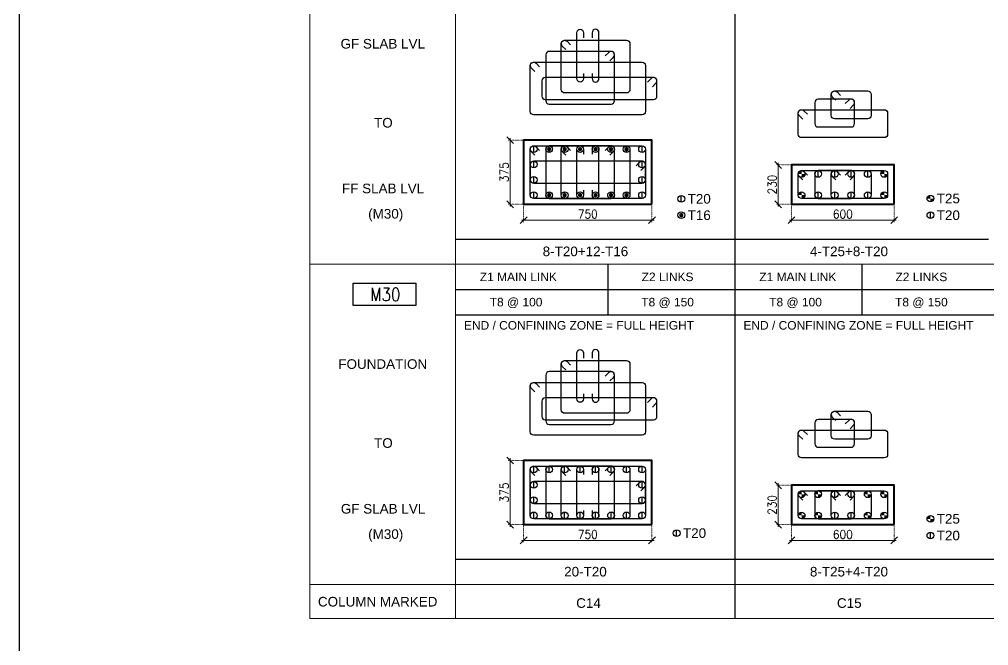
# Model space of a CAD drawing. Header units: millimetres. Extents: x 149548 to 2112824, y -1657616 to -1354760.
# Drawn here: x 1991051 to 2013708, y -1629065 to -1614415 of the extents above; entities that cross this region are included whole.
import ezdxf
from ezdxf.enums import TextEntityAlignment as Align

# ---------------------------------------------------------------- set-up
doc = ezdxf.new("R2010")
doc.units = ezdxf.units.MM
doc.header["$MEASUREMENT"] = 0
doc.header["$PDMODE"] = 98
doc.linetypes.add('DOT', pattern=[0.25, 0, -0.25])
for name, color, linetype in [('Columns', 90, 'Continuous'), ('S-TEXT', 7, 'Continuous'), ('s_hatch_25', 13, 'Continuous'), ('s_hatch_50', 43, 'Continuous'), ('s_rebar_link', 225, 'Continuous'), ('s_rebar_linkexp', 155, 'Continuous'), ('TEXT', 43, 'Continuous')]:
    doc.layers.add(name, color=color, linetype=linetype)
for name, color, linetype, lineweight in [('s-dm', 171, 'Continuous', 15), ('s_text', 20, 'Continuous', 9), ('TXT', 255, 'Continuous', 5)]:
    doc.layers.add(name, color=color, linetype=linetype, lineweight=lineweight)
doc.styles.add('ARIAL', font='arial.ttf')
doc.styles.add('RC-ROMANS-85', font='romans.shx', dxfattribs={"width": 0.85})
doc.styles.add('RS', font='romans.shx', dxfattribs={"width": 0.9})
doc.dimstyles.new('Maheboob', dxfattribs={"dimtxt": 100, "dimasz": 100, "dimexe": 0, "dimexo": 0, "dimgap": 50, "dimtad": 1, "dimdec": 0, "dimdsep": 46, "dimtxsty": 'RS', "dimblk": 'ME', "dimcen": 225, "dimdle": 25, "dimclrd": 256, "dimclre": 256, "dimclrt": 7, "dimadec": 1, "dimazin": 1, "dimtfac": 1, "dimtdec": 0, "dimtmove": 0, "dimatfit": 0, "dimldrblk": 'ME', "dimfxl": 1, "dimlwd": -1, "dimlwe": -1, "dimarcsym": 0})

# ---------------------------------------------------------------- blocks, each defined once
blk = doc.blocks.new('_Oblique')
at = {"color": 0, "linetype": 'ByBlock', "lineweight": -2}
blk.add_line((-0.5, -0.5), (0.5, 0.5), dxfattribs=at)
blk = doc.blocks.new('*D1067')
at = {"layer": 'Defpoints', "color": 0}
for p in [(2002525, -1624734), (2002837, -1624734), (2002837, -1626234)]:
    blk.add_point(p, dxfattribs=at)
at = {"layer": 's-dm', "linetype": 'DOT'}
for p, q in [((2002837, -1624734), (2002475, -1624734)), ((2002837, -1626234), (2002475, -1626234))]:
    blk.add_line(p, q, dxfattribs=at)
at = {"layer": 's-dm'}
blk.add_line((2002525, -1626284), (2002525, -1624684), dxfattribs=at)
at = {"layer": 's-dm', "xscale": 160, "yscale": 160, "zscale": 160}
for p, rotation in [((2002525, -1624734), 90), ((2002525, -1626234), 270)]:
    blk.add_blockref('_Oblique', p, dxfattribs=dict(at, rotation=rotation))
at = {"layer": 's-dm', "color": 7, "insert": (2002385, -1625484), "char_height": 200, "attachment_point": 5, "rotation": 90, "style": 'RS'}
blk.add_mtext('375', dxfattribs=at)
blk = doc.blocks.new('ME')
at = {"layer": 's-dm', "color": 2, "ltscale": 50}
for p, q in [((0, -1.04), (0, 1.04)), ((-1.04, 0), (1.04, 0))]:
    blk.add_line(p, q, dxfattribs=at)
blk.add_lwpolyline([(0.74, 0.74), (-0.74, -0.74)], dxfattribs=at)
blk = doc.blocks.new('*D1068')
at = {"layer": 'Defpoints', "color": 0}
for p in [(2002837, -1626234), (2005837, -1626234), (2002837, -1626604)]:
    blk.add_point(p, dxfattribs=at)
at = {"layer": 's-dm', "linetype": 'DOT'}
for p, q in [((2002837, -1626234), (2002837, -1626654)), ((2005837, -1626234), (2005837, -1626654))]:
    blk.add_line(p, q, dxfattribs=at)
at = {"layer": 's-dm'}
blk.add_line((2005887, -1626604), (2002787, -1626604), dxfattribs=at)
at = {"layer": 's-dm', "xscale": 160, "yscale": 160, "zscale": 160, "rotation": 180}
blk.add_blockref('_Oblique', (2002837, -1626604), dxfattribs=at)
at = {"layer": 's-dm', "xscale": 160, "yscale": 160, "zscale": 160}
blk.add_blockref('_Oblique', (2005837, -1626604), dxfattribs=at)
at = {"layer": 's-dm', "color": 7, "insert": (2004337, -1626464), "char_height": 200, "attachment_point": 5, "style": 'RS'}
blk.add_mtext('750', dxfattribs=at)
blk = doc.blocks.new('*D1069')
at = {"layer": 'Defpoints', "color": 0}
for p in [(2008788, -1625314), (2009100, -1625314), (2009100, -1626234)]:
    blk.add_point(p, dxfattribs=at)
at = {"layer": 's-dm', "linetype": 'DOT'}
for p, q in [((2009100, -1625314), (2008738, -1625314)), ((2009100, -1626234), (2008738, -1626234))]:
    blk.add_line(p, q, dxfattribs=at)
at = {"layer": 's-dm'}
blk.add_line((2008788, -1626284), (2008788, -1625264), dxfattribs=at)
at = {"layer": 's-dm', "xscale": 160, "yscale": 160, "zscale": 160}
for p, rotation in [((2008788, -1625314), 90), ((2008788, -1626234), 270)]:
    blk.add_blockref('_Oblique', p, dxfattribs=dict(at, rotation=rotation))
at = {"layer": 's-dm', "color": 7, "insert": (2008648, -1625774), "char_height": 200, "attachment_point": 5, "rotation": 90, "style": 'RS'}
blk.add_mtext('230', dxfattribs=at)
blk = doc.blocks.new('*D1070')
at = {"layer": 'Defpoints', "color": 0}
for p in [(2009100, -1626234), (2011500, -1626234), (2009100, -1626604)]:
    blk.add_point(p, dxfattribs=at)
at = {"layer": 's-dm', "linetype": 'DOT'}
for p, q in [((2009100, -1626234), (2009100, -1626654)), ((2011500, -1626234), (2011500, -1626654))]:
    blk.add_line(p, q, dxfattribs=at)
at = {"layer": 's-dm'}
blk.add_line((2011550, -1626604), (2009050, -1626604), dxfattribs=at)
at = {"layer": 's-dm', "xscale": 160, "yscale": 160, "zscale": 160, "rotation": 180}
blk.add_blockref('_Oblique', (2009100, -1626604), dxfattribs=at)
at = {"layer": 's-dm', "xscale": 160, "yscale": 160, "zscale": 160}
blk.add_blockref('_Oblique', (2011500, -1626604), dxfattribs=at)
at = {"layer": 's-dm', "color": 7, "insert": (2010300, -1626464), "char_height": 200, "attachment_point": 5, "style": 'RS'}
blk.add_mtext('600', dxfattribs=at)
blk = doc.blocks.new('*D1080')
at = {"layer": 'Defpoints', "color": 0}
for p in [(2008788, -1617821), (2009100, -1617821), (2009100, -1618741)]:
    blk.add_point(p, dxfattribs=at)
at = {"layer": 's-dm', "linetype": 'DOT'}
for p, q in [((2009100, -1617821), (2008738, -1617821)), ((2009100, -1618741), (2008738, -1618741))]:
    blk.add_line(p, q, dxfattribs=at)
at = {"layer": 's-dm'}
blk.add_line((2008788, -1618791), (2008788, -1617771), dxfattribs=at)
at = {"layer": 's-dm', "xscale": 160, "yscale": 160, "zscale": 160}
for p, rotation in [((2008788, -1617821), 90), ((2008788, -1618741), 270)]:
    blk.add_blockref('_Oblique', p, dxfattribs=dict(at, rotation=rotation))
at = {"layer": 's-dm', "color": 7, "insert": (2008648, -1618281), "char_height": 200, "attachment_point": 5, "rotation": 90, "style": 'RS'}
blk.add_mtext('230', dxfattribs=at)
blk = doc.blocks.new('*D1081')
at = {"layer": 'Defpoints', "color": 0}
for p in [(2009100, -1618741), (2011500, -1618741), (2009100, -1619111)]:
    blk.add_point(p, dxfattribs=at)
at = {"layer": 's-dm', "linetype": 'DOT'}
for p, q in [((2009100, -1618741), (2009100, -1619161)), ((2011500, -1618741), (2011500, -1619161))]:
    blk.add_line(p, q, dxfattribs=at)
at = {"layer": 's-dm'}
blk.add_line((2011550, -1619111), (2009050, -1619111), dxfattribs=at)
at = {"layer": 's-dm', "xscale": 160, "yscale": 160, "zscale": 160, "rotation": 180}
blk.add_blockref('_Oblique', (2009100, -1619111), dxfattribs=at)
at = {"layer": 's-dm', "xscale": 160, "yscale": 160, "zscale": 160}
blk.add_blockref('_Oblique', (2011500, -1619111), dxfattribs=at)
at = {"layer": 's-dm', "color": 7, "insert": (2010300, -1618971), "char_height": 200, "attachment_point": 5, "style": 'RS'}
blk.add_mtext('600', dxfattribs=at)
blk = doc.blocks.new('*D1084')
at = {"layer": 'Defpoints', "color": 0}
for p in [(2002525, -1617241), (2002837, -1617241), (2002837, -1618741)]:
    blk.add_point(p, dxfattribs=at)
at = {"layer": 's-dm', "linetype": 'DOT'}
for p, q in [((2002837, -1617241), (2002475, -1617241)), ((2002837, -1618741), (2002475, -1618741))]:
    blk.add_line(p, q, dxfattribs=at)
at = {"layer": 's-dm'}
blk.add_line((2002525, -1618791), (2002525, -1617191), dxfattribs=at)
at = {"layer": 's-dm', "xscale": 160, "yscale": 160, "zscale": 160}
for p, rotation in [((2002525, -1617241), 90), ((2002525, -1618741), 270)]:
    blk.add_blockref('_Oblique', p, dxfattribs=dict(at, rotation=rotation))
at = {"layer": 's-dm', "color": 7, "insert": (2002385, -1617991), "char_height": 200, "attachment_point": 5, "rotation": 90, "style": 'RS'}
blk.add_mtext('375', dxfattribs=at)
blk = doc.blocks.new('*D1085')
at = {"layer": 'Defpoints', "color": 0}
for p in [(2002837, -1618741), (2005837, -1618741), (2002837, -1619111)]:
    blk.add_point(p, dxfattribs=at)
at = {"layer": 's-dm', "linetype": 'DOT'}
for p, q in [((2002837, -1618741), (2002837, -1619161)), ((2005837, -1618741), (2005837, -1619161))]:
    blk.add_line(p, q, dxfattribs=at)
at = {"layer": 's-dm'}
blk.add_line((2005887, -1619111), (2002787, -1619111), dxfattribs=at)
at = {"layer": 's-dm', "xscale": 160, "yscale": 160, "zscale": 160, "rotation": 180}
blk.add_blockref('_Oblique', (2002837, -1619111), dxfattribs=at)
at = {"layer": 's-dm', "xscale": 160, "yscale": 160, "zscale": 160}
blk.add_blockref('_Oblique', (2005837, -1619111), dxfattribs=at)
at = {"layer": 's-dm', "color": 7, "insert": (2004337, -1618971), "char_height": 200, "attachment_point": 5, "style": 'RS'}
blk.add_mtext('750', dxfattribs=at)

msp = doc.modelspace()

# ---------------------------------------------------------------- hatches: boundary and pattern name
at = {"layer": 's_rebar_link'}
h = msp.add_hatch(color=256, dxfattribs=at)
edge = h.paths.add_edge_path(flags=0)
edge.add_line((2009257.7, -1618031.9), (2009336.5, -1618031.9))
edge.add_line((2009336.5, -1618031.9), (2009336.5, -1617953.2))
edge.add_arc((2009336.5, -1618031.9), 78.7, 90, 180)
edge = h.paths.add_edge_path(flags=0)
edge.add_line((2009415.2, -1618031.9), (2009336.5, -1618031.9))
edge.add_line((2009336.5, -1618031.9), (2009336.5, -1618110.6))
edge.add_arc((2009336.5, -1618031.9), 78.7, 270, 360)
h = msp.add_hatch(color=256, dxfattribs=at)
edge = h.paths.add_edge_path(flags=0)
edge.add_line((2011190.4, -1618031.9), (2011269.2, -1618031.9))
edge.add_line((2011269.2, -1618031.9), (2011269.2, -1617953.2))
edge.add_arc((2011269.2, -1618031.9), 78.7, 90, 180)
edge = h.paths.add_edge_path(flags=0)
edge.add_line((2011347.9, -1618031.9), (2011269.2, -1618031.9))
edge.add_line((2011269.2, -1618031.9), (2011269.2, -1618110.6))
edge.add_arc((2011269.2, -1618031.9), 78.7, 270, 360)
h = msp.add_hatch(color=256, dxfattribs=at)
edge = h.paths.add_edge_path(flags=0)
edge.add_line((2009257.7, -1618526.9), (2009336.5, -1618526.9))
edge.add_line((2009336.5, -1618526.9), (2009336.5, -1618448.1))
edge.add_arc((2009336.5, -1618526.9), 78.7, 90, 180)
edge = h.paths.add_edge_path(flags=0)
edge.add_line((2009415.2, -1618526.9), (2009336.5, -1618526.9))
edge.add_line((2009336.5, -1618526.9), (2009336.5, -1618605.6))
edge.add_arc((2009336.5, -1618526.9), 78.7, 270, 360)
h = msp.add_hatch(color=256, dxfattribs=at)
edge = h.paths.add_edge_path(flags=0)
edge.add_line((2011190.4, -1618526.9), (2011269.2, -1618526.9))
edge.add_line((2011269.2, -1618526.9), (2011269.2, -1618448.1))
edge.add_arc((2011269.2, -1618526.9), 78.7, 90, 180)
edge = h.paths.add_edge_path(flags=0)
edge.add_line((2011347.9, -1618526.9), (2011269.2, -1618526.9))
edge.add_line((2011269.2, -1618526.9), (2011269.2, -1618605.6))
edge.add_arc((2011269.2, -1618526.9), 78.7, 270, 360)
h = msp.add_hatch(color=256, dxfattribs=at)
edge = h.paths.add_edge_path(flags=0)
edge.add_line((2012269.1, -1618606.7), (2012347.8, -1618606.7))
edge.add_line((2012347.8, -1618606.7), (2012347.8, -1618528))
edge.add_arc((2012347.8, -1618606.7), 78.7, 90, 180)
edge = h.paths.add_edge_path(flags=0)
edge.add_line((2012426.6, -1618606.7), (2012347.8, -1618606.7))
edge.add_line((2012347.8, -1618606.7), (2012347.8, -1618685.5))
edge.add_arc((2012347.8, -1618606.7), 78.7, 270, 360)
h = msp.add_hatch(color=256, dxfattribs=at)
edge = h.paths.add_edge_path(flags=0)
edge.add_line((2009257.7, -1625524.8), (2009336.5, -1625524.8))
edge.add_line((2009336.5, -1625524.8), (2009336.5, -1625446.1))
edge.add_arc((2009336.5, -1625524.8), 78.7, 90, 180)
edge = h.paths.add_edge_path(flags=0)
edge.add_line((2009415.2, -1625524.8), (2009336.5, -1625524.8))
edge.add_line((2009336.5, -1625524.8), (2009336.5, -1625603.6))
edge.add_arc((2009336.5, -1625524.8), 78.7, 270, 360)
h = msp.add_hatch(color=256, dxfattribs=at)
edge = h.paths.add_edge_path(flags=0)
edge.add_line((2009644.3, -1625524.8), (2009723, -1625524.8))
edge.add_line((2009723, -1625524.8), (2009723, -1625446.1))
edge.add_arc((2009723, -1625524.8), 78.7, 90, 180)
edge = h.paths.add_edge_path(flags=0)
edge.add_line((2009801.8, -1625524.8), (2009723, -1625524.8))
edge.add_line((2009723, -1625524.8), (2009723, -1625603.6))
edge.add_arc((2009723, -1625524.8), 78.7, 270, 360)
h = msp.add_hatch(color=256, dxfattribs=at)
edge = h.paths.add_edge_path(flags=0)
edge.add_line((2010803.9, -1625524.8), (2010882.6, -1625524.8))
edge.add_line((2010882.6, -1625524.8), (2010882.6, -1625446.1))
edge.add_arc((2010882.6, -1625524.8), 78.7, 90, 180)
edge = h.paths.add_edge_path(flags=0)
edge.add_line((2010961.4, -1625524.8), (2010882.6, -1625524.8))
edge.add_line((2010882.6, -1625524.8), (2010882.6, -1625603.6))
edge.add_arc((2010882.6, -1625524.8), 78.7, 270, 360)
h = msp.add_hatch(color=256, dxfattribs=at)
edge = h.paths.add_edge_path(flags=0)
edge.add_line((2011190.4, -1625524.8), (2011269.2, -1625524.8))
edge.add_line((2011269.2, -1625524.8), (2011269.2, -1625446.1))
edge.add_arc((2011269.2, -1625524.8), 78.7, 90, 180)
edge = h.paths.add_edge_path(flags=0)
edge.add_line((2011347.9, -1625524.8), (2011269.2, -1625524.8))
edge.add_line((2011269.2, -1625524.8), (2011269.2, -1625603.6))
edge.add_arc((2011269.2, -1625524.8), 78.7, 270, 360)
h = msp.add_hatch(color=256, dxfattribs=at)
edge = h.paths.add_edge_path(flags=0)
edge.add_line((2009257.7, -1626019.8), (2009336.5, -1626019.8))
edge.add_line((2009336.5, -1626019.8), (2009336.5, -1625941.1))
edge.add_arc((2009336.5, -1626019.8), 78.7, 90, 180)
edge = h.paths.add_edge_path(flags=0)
edge.add_line((2009415.2, -1626019.8), (2009336.5, -1626019.8))
edge.add_line((2009336.5, -1626019.8), (2009336.5, -1626098.5))
edge.add_arc((2009336.5, -1626019.8), 78.7, 270, 360)
h = msp.add_hatch(color=256, dxfattribs=at)
edge = h.paths.add_edge_path(flags=0)
edge.add_line((2009644.3, -1626019.8), (2009723, -1626019.8))
edge.add_line((2009723, -1626019.8), (2009723, -1625941.1))
edge.add_arc((2009723, -1626019.8), 78.7, 90, 180)
edge = h.paths.add_edge_path(flags=0)
edge.add_line((2009801.8, -1626019.8), (2009723, -1626019.8))
edge.add_line((2009723, -1626019.8), (2009723, -1626098.5))
edge.add_arc((2009723, -1626019.8), 78.7, 270, 360)
h = msp.add_hatch(color=256, dxfattribs=at)
edge = h.paths.add_edge_path(flags=0)
edge.add_line((2010803.9, -1626019.8), (2010882.6, -1626019.8))
edge.add_line((2010882.6, -1626019.8), (2010882.6, -1625941.1))
edge.add_arc((2010882.6, -1626019.8), 78.7, 90, 180)
edge = h.paths.add_edge_path(flags=0)
edge.add_line((2010961.4, -1626019.8), (2010882.6, -1626019.8))
edge.add_line((2010882.6, -1626019.8), (2010882.6, -1626098.5))
edge.add_arc((2010882.6, -1626019.8), 78.7, 270, 360)
h = msp.add_hatch(color=256, dxfattribs=at)
edge = h.paths.add_edge_path(flags=0)
edge.add_line((2011190.4, -1626019.8), (2011269.2, -1626019.8))
edge.add_line((2011269.2, -1626019.8), (2011269.2, -1625941.1))
edge.add_arc((2011269.2, -1626019.8), 78.7, 90, 180)
edge = h.paths.add_edge_path(flags=0)
edge.add_line((2011347.9, -1626019.8), (2011269.2, -1626019.8))
edge.add_line((2011269.2, -1626019.8), (2011269.2, -1626098.5))
edge.add_arc((2011269.2, -1626019.8), 78.7, 270, 360)
h = msp.add_hatch(color=256, dxfattribs=at)
edge = h.paths.add_edge_path(flags=0)
edge.add_line((2012269.1, -1626099.7), (2012347.8, -1626099.7))
edge.add_line((2012347.8, -1626099.7), (2012347.8, -1626020.9))
edge.add_arc((2012347.8, -1626099.7), 78.7, 90, 180)
edge = h.paths.add_edge_path(flags=0)
edge.add_line((2012426.6, -1626099.7), (2012347.8, -1626099.7))
edge.add_line((2012347.8, -1626099.7), (2012347.8, -1626178.4))
edge.add_arc((2012347.8, -1626099.7), 78.7, 270, 360)

# ---------------------------------------------------------------- linework, layer by layer
at = {"lineweight": -3}
msp.add_lwpolyline([(2112824, -1657616.5), (1991050.7, -1657616.5), (1991050.7, -1577510.7), (2112824, -1577510.7)], close=True, dxfattribs=at)
at = {"layer": 'Columns', "lineweight": 40}
for points in [[(2005837.4, -1618741.3), (2005837.4, -1617241.3), (2002837.4, -1617241.3), (2002837.4, -1618741.3)], [(2011500.3, -1618741.3), (2011500.3, -1617821.3), (2009100.3, -1617821.3), (2009100.3, -1618741.3)], [(2005837.4, -1626234.2), (2005837.4, -1624734.2), (2002837.4, -1624734.2), (2002837.4, -1626234.2)], [(2011500.3, -1626234.3), (2011500.3, -1625314.3), (2009100.3, -1625314.3), (2009100.3, -1626234.3)]]:
    msp.add_lwpolyline(points, close=True, dxfattribs=at)
at = {"layer": 'S-TEXT', "color": 1}
msp.add_lwpolyline([(1998853.8, -1620589.3), (2000316.7, -1620589.3), (2000316.7, -1621110.3), (1998853.8, -1621110.3)], close=True, dxfattribs=at)
at = {"layer": 's_hatch_25'}
msp.add_line((2007775, -1605158.1), (2007775, -1628432.2), dxfattribs=at)
at = {"layer": 's_hatch_50'}
for p, q in [((2001242.1, -1619553.8), (2013707.9, -1619553.7)), ((2001242.1, -1619553.8), (2013707.9, -1619553.7)), ((2001242.1, -1627046.7), (2043372.5, -1627046.6)), ((2001242.1, -1627046.7), (2043372.5, -1627046.7))]:
    msp.add_line(p, q, dxfattribs=at)
at = {"layer": 's_rebar_link'}
for p, q in [((2003073.6, -1617530.6), (2003073.6, -1617373.1)), ((2003435.4, -1617530.6), (2003435.4, -1617373.1)), ((2003797.2, -1617530.6), (2003797.2, -1617373.1)), ((2004882.6, -1617530.6), (2004882.6, -1617373.1)), ((2005244.5, -1617530.6), (2005244.5, -1617373.1)), ((2005606.3, -1617530.6), (2005606.3, -1617373.1)), ((2003073.6, -1617888.9), (2003073.6, -1617731.4)), ((2005606.3, -1617888.9), (2005606.3, -1617731.4)), ((2009723, -1618110.6), (2009723, -1617953.2)), ((2010109.6, -1618110.6), (2010109.6, -1617953.2)), ((2010496.1, -1618110.6), (2010496.1, -1617953.2)), ((2010882.7, -1618110.6), (2010882.7, -1617953.2)), ((2003073.6, -1618247.2), (2003073.6, -1618089.8)), ((2005606.3, -1618247.2), (2005606.3, -1618089.8)), ((2003073.6, -1618605.5), (2003073.6, -1618448.1)), ((2003435.4, -1618605.5), (2003435.4, -1618448.1)), ((2003797.2, -1618605.5), (2003797.2, -1618448.1)), ((2004882.6, -1618605.5), (2004882.6, -1618448.1)), ((2005244.5, -1618605.5), (2005244.5, -1618448.1)), ((2005606.3, -1618605.5), (2005606.3, -1618448.1)), ((2006524, -1618691.5), (2006524, -1618534)), ((2009723, -1618605.6), (2009723, -1618448.1)), ((2010109.6, -1618605.6), (2010109.6, -1618448.1)), ((2010496.1, -1618605.6), (2010496.1, -1618448.1)), ((2010882.7, -1618605.6), (2010882.7, -1618448.1)), ((2012347.8, -1619074.9), (2012347.8, -1618917.5)), ((2003073.6, -1625023.5), (2003073.6, -1624866.1)), ((2003435.4, -1625023.5), (2003435.4, -1624866.1)), ((2003797.2, -1625023.5), (2003797.2, -1624866.1)), ((2004159, -1625023.5), (2004159, -1624866.1)), ((2004520.8, -1625023.5), (2004520.8, -1624866.1)), ((2004882.6, -1625023.5), (2004882.6, -1624866.1)), ((2005244.5, -1625023.5), (2005244.5, -1624866.1)), ((2005606.3, -1625023.5), (2005606.3, -1624866.1)), ((2003073.6, -1625381.8), (2003073.6, -1625224.4)), ((2005606.3, -1625381.8), (2005606.3, -1625224.4)), ((2003073.6, -1625740.2), (2003073.6, -1625582.7)), ((2005606.3, -1625740.2), (2005606.3, -1625582.7)), ((2010109.6, -1625603.6), (2010109.6, -1625446.1)), ((2010496.1, -1625603.6), (2010496.1, -1625446.1)), ((2003073.6, -1626098.5), (2003073.6, -1625941)), ((2003435.4, -1626098.5), (2003435.4, -1625941)), ((2003797.2, -1626098.5), (2003797.2, -1625941)), ((2004159, -1626098.5), (2004159, -1625941)), ((2004520.8, -1626098.5), (2004520.8, -1625941)), ((2004882.6, -1626098.5), (2004882.6, -1625941)), ((2005244.5, -1626098.5), (2005244.5, -1625941)), ((2005606.3, -1626098.5), (2005606.3, -1625941)), ((2010109.6, -1626098.5), (2010109.6, -1625941.1)), ((2010496.1, -1626098.5), (2010496.1, -1625941.1)), ((2006414.9, -1626511.8), (2006414.9, -1626354.4)), ((2012347.8, -1626567.9), (2012347.8, -1626410.4))]:
    msp.add_line(p, q, dxfattribs=at)
for points in [[(2003101.4, -1617591), (2003017.9, -1617507.5, -0.668178), (2003073.6, -1617373.1), (2005606.3, -1617373.1, -0.4142136), (2005685, -1617451.9), (2005685, -1618526.8, -0.4142136), (2005606.3, -1618605.5), (2003073.6, -1618605.5, -0.4142136), (2002994.8, -1618526.8), (2002994.8, -1617451.9, -0.6681793), (2003129.2, -1617396.2), (2003212.7, -1617479.7)], [(2004854.8, -1617591), (2004938.3, -1617507.5, 0.668178), (2004882.6, -1617373.1), (2003435.4, -1617373.1, 0.4142136), (2003356.6, -1617451.9), (2003356.6, -1618526.8, 0.4142136), (2003435.4, -1618605.5), (2004882.6, -1618605.5, 0.4142136), (2004961.4, -1618526.8), (2004961.4, -1617451.9, 0.6681793), (2004827, -1617396.2), (2004743.5, -1617479.7)], [(2003825, -1617591), (2003741.5, -1617507.5, -0.668178), (2003797.2, -1617373.1), (2005244.5, -1617373.1, -0.4142136), (2005323.2, -1617451.9), (2005323.2, -1618526.8, -0.4142136), (2005244.5, -1618605.5), (2003797.2, -1618605.5, -0.4142136), (2003718.5, -1618526.8), (2003718.5, -1617451.9, -0.6681793), (2003852.9, -1617396.2), (2003936.4, -1617479.7)], [(2004237.7, -1618408.7), (2004237.7, -1618526.8, -1), (2004080.3, -1618526.8), (2004080.3, -1617451.9, -1), (2004237.7, -1617451.9), (2004237.7, -1617569.9)], [(2004442.1, -1618408.7), (2004442.1, -1618526.8, 1), (2004599.6, -1618526.8), (2004599.6, -1617451.9, 1), (2004442.1, -1617451.9), (2004442.1, -1617570)], [(2005578.4, -1617949.3), (2005661.9, -1617865.8, 0.668178), (2005606.3, -1617731.4), (2003073.6, -1617731.4, 0.4142136), (2002994.8, -1617810.2), (2002994.8, -1618168.5, 0.4142136), (2003073.6, -1618247.2), (2005606.3, -1618247.2, 0.4142136), (2005685, -1618168.5), (2005685, -1617810.2, 0.6681793), (2005550.6, -1617754.5), (2005467.1, -1617838)], [(2009364.3, -1618171.1), (2009280.8, -1618087.6, -0.668178), (2009336.5, -1617953.2), (2011269.2, -1617953.2, -0.4142136), (2011347.9, -1618031.9), (2011347.9, -1618526.9, -0.4142136), (2011269.2, -1618605.6), (2009336.5, -1618605.6, -0.4142136), (2009257.8, -1618526.9), (2009257.8, -1618031.9, -0.6681793), (2009392.2, -1617976.2), (2009475.7, -1618059.7)], [(2010468.3, -1618171.1), (2010551.8, -1618087.6, 0.668178), (2010496.1, -1617953.2), (2009723, -1617953.2, 0.4142136), (2009644.3, -1618031.9), (2009644.3, -1618526.9, 0.4142136), (2009723, -1618605.6), (2010496.1, -1618605.6, 0.4142136), (2010574.8, -1618526.9), (2010574.8, -1618031.9, 0.6681793), (2010440.4, -1617976.2), (2010356.9, -1618059.7)], [(2010137.4, -1618171.1), (2010053.9, -1618087.6, -0.668178), (2010109.6, -1617953.2), (2010882.7, -1617953.2, -0.4142136), (2010961.4, -1618031.9), (2010961.4, -1618526.9, -0.4142136), (2010882.7, -1618605.6), (2010109.6, -1618605.6, -0.4142136), (2010030.8, -1618526.9), (2010030.8, -1618031.9, -0.6681793), (2010165.2, -1617976.2), (2010248.7, -1618059.7)], [(2003101.4, -1625084), (2003017.9, -1625000.5, -0.668178), (2003073.6, -1624866.1), (2005606.3, -1624866.1, -0.4142136), (2005685, -1624944.8), (2005685, -1626019.7, -0.4142136), (2005606.3, -1626098.5), (2003073.6, -1626098.5, -0.4142136), (2002994.8, -1626019.7), (2002994.8, -1624944.8, -0.6681793), (2003129.2, -1624889.1), (2003212.7, -1624972.6)], [(2004854.8, -1625084), (2004938.3, -1625000.5, 0.668178), (2004882.6, -1624866.1), (2003435.4, -1624866.1, 0.4142136), (2003356.7, -1624944.8), (2003356.7, -1626019.7, 0.4142136), (2003435.4, -1626098.5), (2004882.6, -1626098.5, 0.4142136), (2004961.4, -1626019.7), (2004961.4, -1624944.8, 0.6681793), (2004827, -1624889.1), (2004743.5, -1624972.6)], [(2003825, -1625084), (2003741.5, -1625000.5, -0.668178), (2003797.2, -1624866.1), (2005244.5, -1624866.1, -0.4142136), (2005323.2, -1624944.8), (2005323.2, -1626019.7, -0.4142136), (2005244.5, -1626098.5), (2003797.2, -1626098.5, -0.4142136), (2003718.5, -1626019.7), (2003718.5, -1624944.8, -0.6681793), (2003852.9, -1624889.1), (2003936.4, -1624972.6)], [(2004237.7, -1625901.6), (2004237.7, -1626019.7, -1), (2004080.3, -1626019.7), (2004080.3, -1624944.8, -1), (2004237.7, -1624944.8), (2004237.7, -1625062.9)], [(2004442.1, -1625901.7), (2004442.1, -1626019.7, 1), (2004599.6, -1626019.7), (2004599.6, -1624944.8, 1), (2004442.1, -1624944.8), (2004442.1, -1625062.9)], [(2005578.4, -1625442.3), (2005661.9, -1625358.8, 0.668178), (2005606.3, -1625224.4), (2003073.6, -1625224.4, 0.4142136), (2002994.8, -1625303.1), (2002994.8, -1625661.4, 0.4142136), (2003073.6, -1625740.2), (2005606.3, -1625740.2, 0.4142136), (2005685, -1625661.4), (2005685, -1625303.1, 0.6681793), (2005550.6, -1625247.4), (2005467.1, -1625330.9)], [(2009364.3, -1625664), (2009280.8, -1625580.5, -0.668178), (2009336.5, -1625446.1), (2011269.2, -1625446.1, -0.4142136), (2011347.9, -1625524.8), (2011347.9, -1626019.8, -0.4142136), (2011269.2, -1626098.5), (2009336.5, -1626098.5, -0.4142136), (2009257.8, -1626019.8), (2009257.8, -1625524.8, -0.6681793), (2009392.2, -1625469.2), (2009475.7, -1625552.7)], [(2010468.3, -1625664), (2010551.8, -1625580.5, 0.668178), (2010496.1, -1625446.1), (2009723, -1625446.1, 0.4142136), (2009644.3, -1625524.8), (2009644.3, -1626019.8, 0.4142136), (2009723, -1626098.5), (2010496.1, -1626098.5, 0.4142136), (2010574.8, -1626019.8), (2010574.8, -1625524.8, 0.6681793), (2010440.4, -1625469.2), (2010356.9, -1625552.7)], [(2010137.4, -1625664), (2010053.9, -1625580.5, -0.668178), (2010109.6, -1625446.1), (2010882.7, -1625446.1, -0.4142136), (2010961.4, -1625524.8), (2010961.4, -1626019.8, -0.4142136), (2010882.7, -1626098.5), (2010109.6, -1626098.5, -0.4142136), (2010030.8, -1626019.8), (2010030.8, -1625524.8, -0.6681793), (2010165.2, -1625469.2), (2010248.7, -1625552.7)]]:
    msp.add_lwpolyline(points, format="xyb", dxfattribs=at)
for points in [[(2003460, -1617451.9, 49.2, 49.2, -1), (2003410.8, -1617451.9, 49.2, 49.2, -1)], [(2003821.8, -1617451.9, 49.2, 49.2, -1), (2003772.6, -1617451.9, 49.2, 49.2, -1)], [(2004183.6, -1617451.9, 49.2, 49.2, -1), (2004134.4, -1617451.9, 49.2, 49.2, -1)], [(2004545.4, -1617451.9, 49.2, 49.2, -1), (2004496.2, -1617451.9, 49.2, 49.2, -1)], [(2004907.2, -1617451.9, 49.2, 49.2, -1), (2004858, -1617451.9, 49.2, 49.2, -1)], [(2005269.1, -1617451.9, 49.2, 49.2, -1), (2005219.8, -1617451.9, 49.2, 49.2, -1)], [(2003460, -1618526.8, 49.2, 49.2, -1), (2003410.8, -1618526.8, 49.2, 49.2, -1)], [(2003821.8, -1618526.8, 49.2, 49.2, -1), (2003772.6, -1618526.8, 49.2, 49.2, -1)], [(2004183.6, -1618526.8, 49.2, 49.2, -1), (2004134.4, -1618526.8, 49.2, 49.2, -1)], [(2004545.4, -1618526.8, 49.2, 49.2, -1), (2004496.2, -1618526.8, 49.2, 49.2, -1)], [(2004907.2, -1618526.8, 49.2, 49.2, -1), (2004858, -1618526.8, 49.2, 49.2, -1)], [(2005269.1, -1618526.8, 49.2, 49.2, -1), (2005219.8, -1618526.8, 49.2, 49.2, -1)], [(2006548.6, -1618996.2, 49.2, 49.2, -1), (2006499.4, -1618996.2, 49.2, 49.2, -1)]]:
    msp.add_lwpolyline(points, format="xyseb", close=True, dxfattribs=at)
for centre in [(2003073.6, -1617451.9), (2003435.4, -1617451.9), (2003797.2, -1617451.9), (2004159, -1617451.9), (2004520.8, -1617451.9), (2004882.6, -1617451.9), (2005244.5, -1617451.9), (2005606.3, -1617451.9), (2003073.6, -1617810.2), (2005606.3, -1617810.2), (2009336.5, -1618031.9), (2009723, -1618031.9), (2010109.6, -1618031.9), (2010496.1, -1618031.9), (2010882.7, -1618031.9), (2011269.2, -1618031.9), (2003073.6, -1618168.5), (2005606.3, -1618168.5), (2003073.6, -1618526.8), (2003435.4, -1618526.8), (2003797.2, -1618526.8), (2004159, -1618526.8), (2004520.8, -1618526.8), (2004882.6, -1618526.8), (2005244.5, -1618526.8), (2005606.3, -1618526.8), (2006524, -1618612.7), (2009336.5, -1618526.9), (2009723, -1618526.9), (2010109.6, -1618526.9), (2010496.1, -1618526.9), (2010882.7, -1618526.9), (2011269.2, -1618526.9), (2012347.8, -1618606.7), (2006524, -1618996.2), (2012347.8, -1618996.2), (2003073.6, -1624944.8), (2003435.4, -1624944.8), (2003797.2, -1624944.8), (2004159, -1624944.8), (2004520.8, -1624944.8), (2004882.6, -1624944.8), (2005244.5, -1624944.8), (2005606.3, -1624944.8), (2003073.6, -1625303.1), (2005606.3, -1625303.1), (2003073.6, -1625661.4), (2005606.3, -1625661.4), (2009336.5, -1625524.8), (2009723, -1625524.8), (2010109.6, -1625524.8), (2010496.1, -1625524.8), (2010882.7, -1625524.8), (2011269.2, -1625524.8), (2003073.6, -1626019.7), (2003435.4, -1626019.7), (2003797.2, -1626019.7), (2004159, -1626019.7), (2004520.8, -1626019.7), (2004882.6, -1626019.7), (2005244.5, -1626019.7), (2005606.3, -1626019.7), (2009336.5, -1626019.8), (2009723, -1626019.8), (2010109.6, -1626019.8), (2010496.1, -1626019.8), (2010882.7, -1626019.8), (2011269.2, -1626019.8), (2012347.8, -1626099.7), (2006414.9, -1626433.1), (2012347.8, -1626489.2)]:
    msp.add_circle(centre, 78.7, dxfattribs=at)
at = {"layer": 's_rebar_linkexp'}
for points in [[(2004237.7, -1615683.7), (2004237.7, -1615801.8, -1), (2004080.3, -1615801.8), (2004080.3, -1614726.9, -1), (2004237.7, -1614726.9), (2004237.7, -1614845)], [(2004442.1, -1615683.8), (2004442.1, -1615801.9, 1), (2004599.6, -1615801.9), (2004599.6, -1614726.9, 1), (2004442.1, -1614726.9), (2004442.1, -1614845)], [(2003825, -1615122.6), (2003741.5, -1615039.1, -0.668178), (2003797.2, -1614904.7), (2005244.5, -1614904.7, -0.4142136), (2005323.2, -1614983.4), (2005323.2, -1616058.3, -0.4142136), (2005244.5, -1616137.1), (2003797.2, -1616137.1, -0.4142136), (2003718.5, -1616058.3), (2003718.5, -1614983.4, -0.6681793), (2003852.9, -1614927.7), (2003936.4, -1615011.2)], [(2004854.8, -1615381.6), (2004938.3, -1615298.1, 0.668178), (2004882.6, -1615163.7), (2003435.4, -1615163.7, 0.4142136), (2003356.6, -1615242.4), (2003356.6, -1616317.3, 0.4142136), (2003435.4, -1616396.1), (2004882.6, -1616396.1, 0.4142136), (2004961.4, -1616317.3), (2004961.4, -1615242.4, 0.6681793), (2004827, -1615186.7), (2004743.5, -1615270.2)], [(2003101.4, -1615635.6), (2003017.9, -1615552.1, -0.668178), (2003073.6, -1615417.7), (2005606.3, -1615417.7, -0.4142136), (2005685, -1615496.4), (2005685, -1616571.3, -0.4142136), (2005606.3, -1616650.1), (2003073.6, -1616650.1, -0.4142136), (2002994.8, -1616571.3), (2002994.8, -1615496.4, -0.6681793), (2003129.2, -1615440.7), (2003212.7, -1615524.2)], [(2005847.9, -1615993.9), (2005931.4, -1615910.4, 0.668178), (2005875.8, -1615776), (2003343.1, -1615776, 0.4142136), (2003264.3, -1615854.7), (2003264.3, -1616213, 0.4142136), (2003343.1, -1616291.8), (2005875.8, -1616291.8, 0.4142136), (2005954.5, -1616213), (2005954.5, -1615854.7, 0.6681793), (2005820.1, -1615799), (2005736.6, -1615882.5)], [(2010137.4, -1616308.6), (2010053.9, -1616225.1, -0.668178), (2010109.6, -1616090.7), (2010882.7, -1616090.7, -0.4142136), (2010961.4, -1616169.4), (2010961.4, -1616664.4, -0.4142136), (2010882.7, -1616743.1), (2010109.6, -1616743.1, -0.4142136), (2010030.8, -1616664.4), (2010030.8, -1616169.4, -0.6681793), (2010165.2, -1616113.7), (2010248.7, -1616197.2)], [(2010468.3, -1616498.6), (2010551.8, -1616415.1, 0.668178), (2010496.1, -1616280.7), (2009723, -1616280.7, 0.4142136), (2009644.3, -1616359.4), (2009644.3, -1616854.4, 0.4142136), (2009723, -1616933.1), (2010496.1, -1616933.1, 0.4142136), (2010574.8, -1616854.4), (2010574.8, -1616359.4, 0.6681793), (2010440.4, -1616303.7), (2010356.9, -1616387.2)], [(2009364.3, -1616746.6), (2009280.8, -1616663.1, -0.668178), (2009336.5, -1616528.7), (2011269.2, -1616528.7, -0.4142136), (2011347.9, -1616607.4), (2011347.9, -1617102.4, -0.4142136), (2011269.2, -1617181.1), (2009336.5, -1617181.1, -0.4142136), (2009257.8, -1617102.4), (2009257.8, -1616607.4, -0.6681793), (2009392.2, -1616551.7), (2009475.7, -1616635.2)], [(2004237.7, -1623176.7), (2004237.7, -1623294.8, -1), (2004080.3, -1623294.8), (2004080.3, -1622219.8, -1), (2004237.7, -1622219.8), (2004237.7, -1622337.9)], [(2004442.1, -1623176.7), (2004442.1, -1623294.8, 1), (2004599.6, -1623294.8), (2004599.6, -1622219.8, 1), (2004442.1, -1622219.8), (2004442.1, -1622337.9)], [(2003825, -1622615.5), (2003741.5, -1622532, -0.668178), (2003797.2, -1622397.6), (2005244.5, -1622397.6, -0.4142136), (2005323.2, -1622476.3), (2005323.2, -1623551.3, -0.4142136), (2005244.5, -1623630), (2003797.2, -1623630, -0.4142136), (2003718.5, -1623551.3), (2003718.5, -1622476.3, -0.6681793), (2003852.9, -1622420.7), (2003936.4, -1622504.2)], [(2004854.8, -1622874.5), (2004938.3, -1622791, 0.668178), (2004882.6, -1622656.6), (2003435.4, -1622656.6, 0.4142136), (2003356.7, -1622735.3), (2003356.7, -1623810.3, 0.4142136), (2003435.4, -1623889), (2004882.6, -1623889, 0.4142136), (2004961.4, -1623810.3), (2004961.4, -1622735.3, 0.6681793), (2004827, -1622679.7), (2004743.5, -1622763.2)], [(2003101.4, -1623128.5), (2003017.9, -1623045, -0.668178), (2003073.6, -1622910.6), (2005606.3, -1622910.6, -0.4142136), (2005685, -1622989.3), (2005685, -1624064.3, -0.4142136), (2005606.3, -1624143), (2003073.6, -1624143, -0.4142136), (2002994.8, -1624064.3), (2002994.8, -1622989.3, -0.6681793), (2003129.2, -1622933.7), (2003212.7, -1623017.2)], [(2005847.9, -1623486.8), (2005931.4, -1623403.3, 0.668178), (2005875.8, -1623268.9), (2003343.1, -1623268.9, 0.4142136), (2003264.3, -1623347.6), (2003264.3, -1623706, 0.4142136), (2003343.1, -1623784.7), (2005875.8, -1623784.7, 0.4142136), (2005954.5, -1623706), (2005954.5, -1623347.6, 0.6681793), (2005820.1, -1623292), (2005736.6, -1623375.5)], [(2010137.4, -1623801.5), (2010053.9, -1623718, -0.668178), (2010109.6, -1623583.6), (2010882.7, -1623583.6, -0.4142136), (2010961.4, -1623662.3), (2010961.4, -1624157.3, -0.4142136), (2010882.7, -1624236), (2010109.6, -1624236, -0.4142136), (2010030.8, -1624157.3), (2010030.8, -1623662.3, -0.6681793), (2010165.2, -1623606.7), (2010248.7, -1623690.2)], [(2010468.3, -1623991.5), (2010551.8, -1623908, 0.668178), (2010496.1, -1623773.6), (2009723, -1623773.6, 0.4142136), (2009644.3, -1623852.3), (2009644.3, -1624347.3, 0.4142136), (2009723, -1624426), (2010496.1, -1624426, 0.4142136), (2010574.8, -1624347.3), (2010574.8, -1623852.3, 0.6681793), (2010440.4, -1623796.7), (2010356.9, -1623880.2)], [(2009364.3, -1624239.5), (2009280.8, -1624156, -0.668178), (2009336.5, -1624021.6), (2011269.2, -1624021.6, -0.4142136), (2011347.9, -1624100.3), (2011347.9, -1624595.3, -0.4142136), (2011269.2, -1624674), (2009336.5, -1624674, -0.4142136), (2009257.8, -1624595.3), (2009257.8, -1624100.3, -0.6681793), (2009392.2, -1624044.7), (2009475.7, -1624128.2)]]:
    msp.add_lwpolyline(points, format="xyb", dxfattribs=at)
at = {"layer": 's_text'}
for p, q in [((1997843.5, -1605158.1), (1997843.5, -1628432.2)), ((2001242.1, -1605158.1), (2001242.1, -1628432.2)), ((1997843.4, -1620144), (2043372.5, -1620144)), ((1997843.5, -1627636.9), (2043372.5, -1627636.9)), ((1997843.5, -1628432.2), (2043372.5, -1628432.2))]:
    msp.add_line(p, q, dxfattribs=at)
at = {"layer": 'TEXT', "color": 7}
for p, q in [((2004808.6, -1620144), (2004808.6, -1621324.9)), ((2010741.5, -1620144), (2010741.5, -1621325)), ((2001242.1, -1620734.6), (2043372.5, -1620734.6)), ((2001242.1, -1620734.6), (2043372.5, -1620734.6)), ((2001242.1, -1621325), (2043372.5, -1621325)), ((2001242.1, -1621325), (2043372.5, -1621325))]:
    msp.add_line(p, q, dxfattribs=at)

# ---------------------------------------------------------------- texts
at = {"layer": 'TEXT', "color": 1, "style": 'ARIAL'}
for s, p in [('GF SLAB LVL', (1999545.2, -1614985.7)), ('TO', (1999560.2, -1616833.4)), ('FF SLAB LVL', (1999552.2, -1618370.8)), ('(M30)', (1999613.9, -1618963.4)), ('FOUNDATION', (1999545.2, -1622478.7)), ('TO', (1999560.2, -1624326.3)), ('GF SLAB LVL', (1999552.2, -1625863.8)), ('(M30)', (1999613.9, -1626456.3)), ('COLUMN MARKED', (1999426.7, -1628037.8))]:
    msp.add_text(s, height=225, dxfattribs=at).set_placement(p, align=Align.MIDDLE_CENTER)
at = {"layer": 'TEXT', "color": 7, "style": 'ARIAL'}
for s, p in [('T20', (2006671.6, -1618612.7)), ('T25', (2012495.5, -1618606.7)), ('T16', (2006671.6, -1618996.2)), ('T20', (2012495.5, -1618996.2)), ('T25', (2012495.5, -1626099.7)), ('T20', (2006562.5, -1626433.1)), ('T20', (2012495.5, -1626489.2))]:
    msp.add_text(s, height=225, dxfattribs=at).set_placement(p, align=Align.MIDDLE_LEFT)
for s, height, p in [('8-T20+12-T16', 225, (2004283.6, -1619842.4)), ('4-T25+8-T20', 225, (2010443.4, -1619842.4)), ('Z1 MAIN LINK', 200, (2002714.8, -1620439.1)), ('Z2 LINKS', 200, (2006203.3, -1620439.1)), ('Z1 MAIN LINK', 200, (2009247.7, -1620439.1)), ('Z2 LINKS', 200, (2012136.2, -1620439.1)), ('T8 @ 100', 200, (2002661.6, -1621029.6)), ('T8 @ 150', 200, (2006203.3, -1621029.6)), ('T8 @ 100', 200, (2009194.5, -1621029.6)), ('T8 @ 150', 200, (2012136.2, -1621029.6)), ('20-T20', 225, (2004283.6, -1627335.3)), ('8-T25+4-T20', 225, (2010443.4, -1627335.4))]:
    msp.add_text(s, height=height, dxfattribs=at).set_placement(p, align=Align.MIDDLE_CENTER)
for p in [(2001443.4, -1621672.7), (2007976.3, -1621672.7)]:
    msp.add_text('END / CONFINING ZONE = FULL HEIGHT', height=200, dxfattribs=at).set_placement(p)
at = {"layer": 'TEXT', "color": 1, "char_height": 225, "attachment_point": 5, "style": 'ARIAL'}
for s, insert in [('C14', (2004355.4, -1628070.9)), ('C15', (2010451.1, -1628070.9))]:
    msp.add_mtext(s, dxfattribs=dict(at, insert=insert))
at = {"layer": 'TXT', "color": 7, "style": 'RC-ROMANS-85', "width": 0.85}
msp.add_text('M30', height=303.75, dxfattribs=at).set_placement((1999605.1, -1620850.9), align=Align.MIDDLE_CENTER)

# ---------------------------------------------------------------- dimensions: what is measured, and where the dimension line sits
at = {"layer": 's-dm'}
for base, p1, p2, picture, middle in [((2002525.5, -1617241.3), (2002837.4, -1618741.3), (2002837.4, -1617241.3), '*D1084', (2002385.5, -1617991.3)), ((2008788.4, -1617821.3), (2009100.3, -1618741.3), (2009100.3, -1617821.3), '*D1080', (2008648.4, -1618281.3)), ((2002525.5, -1624734.2), (2002837.4, -1626234.2), (2002837.4, -1624734.2), '*D1067', (2002385.5, -1625484.2)), ((2008788.4, -1625314.3), (2009100.3, -1626234.3), (2009100.3, -1625314.3), '*D1069', (2008648.4, -1625774.3))]:
    dim = msp.add_linear_dim(base=base, p1=p1, p2=p2, angle=90, dimstyle='Maheboob', override={"dimscale": 2, "dimasz": 80, "dimexe": 25, "dimgap": 20, "dimlfac": 0.25, "dimtxsty": 'RS', "dimblk1": 'Oblique', "dimblk2": 'Oblique', "dimsah": 1, "dimtmove": 1, "dimldrblk": 'ME', "dimfxl": 0, "dimarcsym": 1}, dxfattribs=at)
    dim.commit()
    dim.dimension.update_dxf_attribs({"geometry": picture, "text_midpoint": middle})
for base, p1, p2, picture, middle in [((2002837.4, -1619110.9), (2005837.4, -1618741.3), (2002837.4, -1618741.3), '*D1085', (2004337.4, -1618970.9)), ((2009100.3, -1619110.9), (2011500.3, -1618741.3), (2009100.3, -1618741.3), '*D1081', (2010300.3, -1618970.9)), ((2002837.4, -1626603.8), (2005837.4, -1626234.2), (2002837.4, -1626234.2), '*D1068', (2004337.4, -1626463.8)), ((2009100.3, -1626603.9), (2011500.3, -1626234.3), (2009100.3, -1626234.3), '*D1070', (2010300.3, -1626463.9))]:
    dim = msp.add_linear_dim(base=base, p1=p1, p2=p2, dimstyle='Maheboob', override={"dimscale": 2, "dimasz": 80, "dimexe": 25, "dimgap": 20, "dimlfac": 0.25, "dimtxsty": 'RS', "dimblk1": 'Oblique', "dimblk2": 'Oblique', "dimsah": 1, "dimtmove": 1, "dimldrblk": 'ME', "dimfxl": 0, "dimarcsym": 1}, dxfattribs=at)
    dim.commit()
    dim.dimension.update_dxf_attribs({"geometry": picture, "text_midpoint": middle})

doc.saveas('drawing.dxf')
